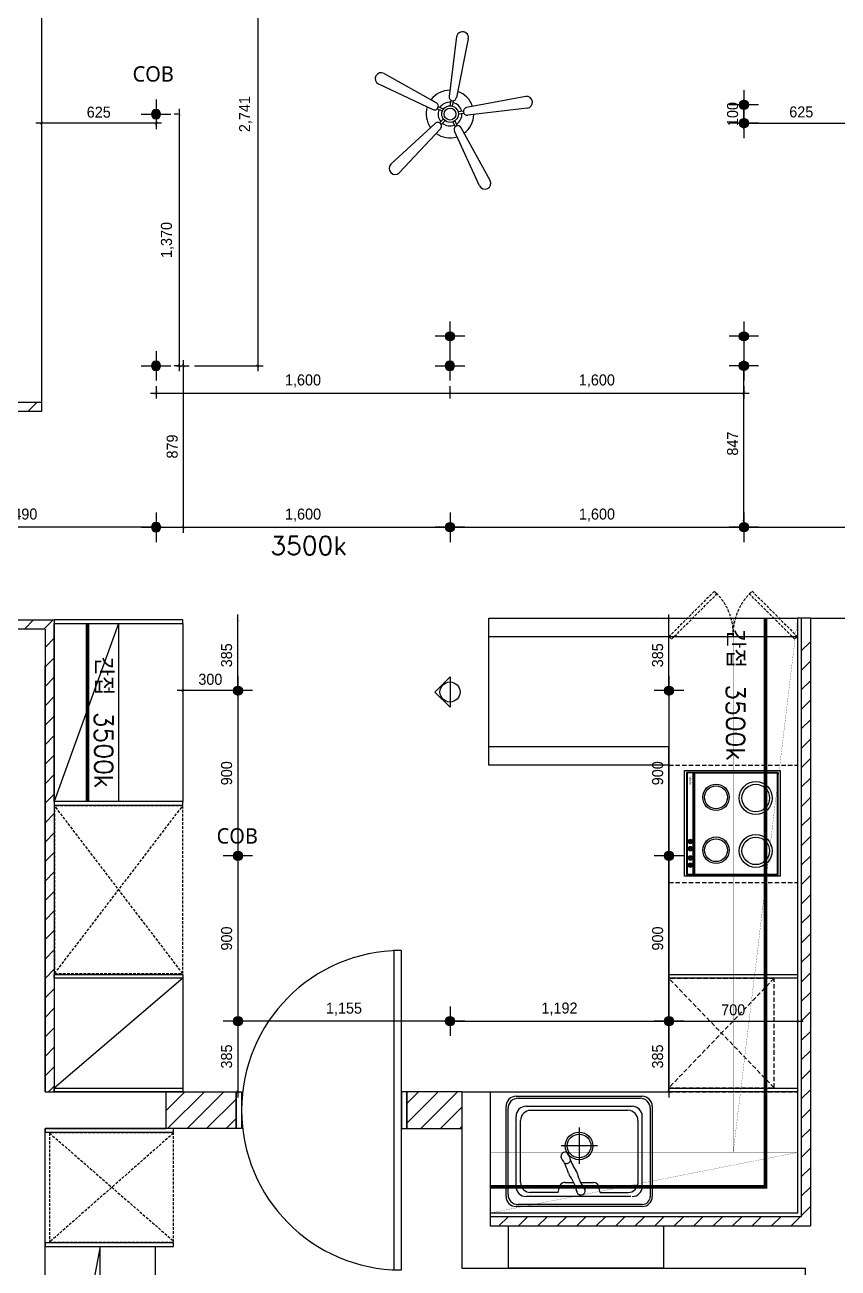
# Model space of a CAD drawing. Header units: inches. Extents: x 4000 to 56200, y 2703 to 36422.
# Drawn here: x 40017 to 44445, y 7931 to 14701 of the extents above; entities that cross this region are included whole.
import ezdxf

# ---------------------------------------------------------------- set-up
doc = ezdxf.new("R2010")
doc.units = ezdxf.units.IN
doc.header["$LTSCALE"] = 30
doc.header["$MEASUREMENT"] = 0
for name, pattern in [('DASHED', [0.75, 0.5, -0.25]), ('DH-HID2', [1.2, 0.8, -0.4]), ('HIDDEN', [0.375, 0.25, -0.125])]:
    doc.linetypes.add(name, pattern=pattern)
for name, color, linetype in [('03-WAL NEW', 3, 'Continuous'), ('06-C-천장', 4, 'Continuous'), ('06-FUR', 6, 'Continuous'), ('06-LIGHT', 4, 'Continuous'), ('07-DIM', 5, 'Continuous'), ('07-DIM WAL', 5, 'Continuous'), ('3.기호.계단선', 30, 'Continuous'), ('CEIL-LIGHT', 7, 'Continuous'), ('CO-DO-FR', 7, 'Continuous'), ('CO-DOOR', 8, 'Continuous'), ('CO-FURB-DN', 9, 'Continuous'), ('FORM(YOURNAME)-1', 1, 'Continuous'), ('FU-FURM', 251, 'DH-HID2'), ('FUR', 8, 'DASHED'), ('RC-LIGHT', 7, 'Continuous'), ('도면층2', 2, 'Continuous'), ('도면층4', 4, 'Continuous')]:
    doc.layers.add(name, color=color, linetype=linetype)
doc.styles.add('DH-TEXT', font='')
doc.styles.add('HY 울릉도 L', font='')
doc.styles.get("Standard").update_dxf_attribs({"font": 'txt.shx', "bigfont": 'whgtxt.shx'})
doc.styles.add('나눔스퀘어EB', font='NanumSquareEB.ttf')
doc.styles.get('DH-TEXT').set_extended_font_data('HY울릉도L')
doc.styles.get('HY 울릉도 L').set_extended_font_data('HY울릉도L')
doc.dimstyles.new('30-', dxfattribs={"dimscale": 30, "dimtxt": 2, "dimasz": 1, "dimexe": 1, "dimexo": 1, "dimgap": 1, "dimtad": 1, "dimdec": 0, "dimrnd": 0.05, "dimdsep": 46, "dimlunit": 6, "dimtxsty": 'HY 울릉도 L', "dimblk": 'ARCHTICK', "dimcen": 2.5, "dimdle": 1, "dimclrd": 133, "dimclre": 133, "dimclrt": 30, "dimadec": 0, "dimazin": 0, "dimtfac": 1, "dimtdec": 0, "dimtix": 1, "dimtmove": 2, "dimatfit": 3, "dimldrblk": 'ARCHTICK', "dimfxl": 1, "dimlwd": -1, "dimlwe": -1, "dimarcsym": 0})
pattern_1 = [(45, (22239, -18986.44), (-53.03301, 53.03301), [])]

# ---------------------------------------------------------------- blocks, each defined once
blk = doc.blocks.new('FB-021')
at = {"layer": 'CO-FURB-DN', "color": 8}
for p, q in [((-265.3, 36.4), (-265.3, 363.6)), ((-228.9, 399.9), (228.9, 399.9)), ((-187.4, 363.6), (192.6, 363.6)), ((265.3, 363.6), (265.3, 36.4)), ((-228.9, 327.2), (-228.9, 72.7)), ((228.9, 327.2), (228.9, 72.7)), ((228.9, 0), (-228.9, 0)), ((192.6, 36.4), (-192.6, 36.4))]:
    blk.add_line(p, q, dxfattribs=at)
at = {"layer": 'CO-FURB-DN', "color": 251}
for p, q in [((-258, 43.6), (-258, 363.6)), ((-228.9, 392.7), (221.7, 392.7)), ((-76.4, 349), (-178, 349)), ((-76.4, 349), (-72.7, 334.5)), ((76.4, 349), (72.7, 334.5)), ((76.4, 349), (178, 349)), ((258, 356.3), (258, 43.6)), ((-213.8, 313.1), (-213.8, 87.6)), ((-5.1, 312.7), (-51.6, 312.7)), ((50.9, 312.7), (19.7, 312.7)), ((212.3, 313.1), (212.3, 87.6)), ((-1.4, 245.4), (-1.4, 113.5)), ((-67.3, 179.4), (64.6, 179.4)), ((178, 50.9), (-177.4, 50.9)), ((221.7, 7.3), (-221.7, 7.3))]:
    blk.add_line(p, q, dxfattribs=at)
for radius in [50.2, 42.9]:
    blk.add_circle((0.1, 180.1), radius, dxfattribs=at)
at = {"layer": 'CO-FURB-DN', "color": 8}
for centre, radius, start, end in [((-228.9, 363.6), 36.4, 90, 180), ((-192.6, 327.2), 36.4, 90, 180), ((192.6, 327.2), 36.4, 0, 90), ((228.9, 363.6), 36.4, 0, 90), ((-6.6, 343), 15.3, 359.2451, 229.3055), ((-131.8, 248.8), 141.7, 13.1394, 38.5882), ((146.6, 375.3), 141.7, 190.5553, 216.4137), ((43.5, 289.7), 38.3, 193.1394, 216.3213), ((1.8, 268.4), 38.3, 16.5509, 36.4137), ((236.7, 338.3), 206.8, 196.5509, 214.0056), ((-101.6, 183.1), 141.7, 14.798, 36.3213), ((45.8, 228.7), 15.3, 58.1457, 163.3853), ((50.7, 217.8), 15.3, 174.4612, 18.1232), ((-192.6, 72.7), 36.4, 180, 270), ((192.6, 72.7), 36.4, 270, 0), ((-228.9, 36.4), 36.4, 180, 270), ((228.9, 36.4), 36.4, 270, 0)]:
    blk.add_arc(centre, radius, start, end, dxfattribs=at)
at = {"layer": 'CO-FURB-DN', "color": 251}
for centre, radius, start, end in [((-228.9, 363.6), 29.1, 90, 180), ((221.7, 356.3), 36.4, 0, 90), ((-177.4, 312.7), 36.4, 90, 180), ((-50.9, 334.5), 21.8, 180, 270), ((50.9, 334.5), 21.8, 270, 0), ((176, 312.7), 36.4, 0, 90), ((-176.7, 87.9), 37, 180.4305, 268.9606), ((176, 87.6), 36.4, 270, 0), ((-221.7, 43.6), 36.4, 180, 270), ((221.7, 43.6), 36.4, 270, 0)]:
    blk.add_arc(centre, radius, start, end, dxfattribs=at)
blk = doc.blocks.new('FB-009')
at = {"layer": 'CO-FURB-DN', "color": 251}
for p, q in [((10, 510), (10, 10)), ((278, 510), (10, 510)), ((13.4, 505.2), (13.4, 53.7)), ((275.4, 505.2), (13.4, 505.2)), ((566, 510), (266.8, 510)), ((563.4, 505.2), (266.8, 505.2)), ((563.4, 53.7), (563.4, 505.2)), ((566, 10), (566, 510)), ((10, 50), (278, 50)), ((10, 10), (278, 10)), ((12.2, 46.5), (12.2, 13.4)), ((276.4, 46.5), (12.2, 46.5)), ((12.2, 13.4), (276.4, 13.4)), ((13.4, 53.7), (275.4, 53.7)), ((266.8, 53.7), (563.4, 53.7)), ((266.8, 50), (566, 50)), ((564.4, 46.5), (266.8, 46.5)), ((266.8, 13.4), (564.4, 13.4)), ((266.8, 10), (566, 10)), ((385, 40.6), (385, 21.8)), ((388, 40.6), (388, 21.8)), ((424.2, 40.6), (424.2, 21.8)), ((427.2, 40.6), (427.2, 21.8)), ((474.9, 40.6), (474.9, 21.8)), ((477.9, 40.6), (477.9, 21.8)), ((514, 40.6), (514, 21.8)), ((517, 40.6), (517, 21.8)), ((564.4, 13.4), (564.4, 46.5))]:
    blk.add_line(p, q, dxfattribs=at)
at = {"layer": 'CO-FURB-DN'}
blk.add_lwpolyline([(0, 520), (576, 520), (576, 0), (0, 0)], close=True, dxfattribs=at)
at = {"layer": 'CO-FURB-DN', "color": 251}
for centre, radius in [((149.6, 387.2), 89.9), ((437.6, 387.2), 89.9), ((149.6, 387.2), 74.9), ((437.6, 387.2), 74.9), ((145.8, 170.8), 72), ((145.8, 170.8), 62), ((433.8, 170.8), 72), ((433.8, 170.8), 62), ((386.5, 31.2), 12.5), ((386.5, 31.2), 9.52), ((425.6, 31.2), 12.5), ((425.6, 31.2), 9.52), ((476.3, 31.2), 12.5), ((476.3, 31.2), 9.52), ((515.5, 31.2), 12.5), ((515.5, 31.2), 9.52)]:
    blk.add_circle(centre, radius, dxfattribs=at)
at = {"layer": 'CO-FURB-DN', "color": 251, "style": 'DH-TEXT'}
blk.add_text('Miele', height=15, dxfattribs=at).set_placement((29, 23.1))
blk = doc.blocks.new('도남e편한108-1003')
at = {"layer": '도면층2'}
for p, q in [((17867.7, 35541.9), (17867.7, 31631.9)), ((17867.7, 31631.9), (17572.7, 31631.9)), ((22054.7, 30455.9), (22054.7, 27146.9)), ((22054.7, 30455.9), (22359.7, 30455.9)), ((17887.7, 30396.9), (17627.7, 30396.9)), ((17887.7, 30396.9), (17887.7, 27876.9)), ((17887.7, 27876.9), (17887.7, 30196.9)), ((17887.7, 27876.9), (18545.7, 27876.9)), ((18545.7, 27876.9), (18545.7, 27676.9)), ((20157.7, 27876.9), (20157.7, 26916.9)), ((20157.7, 27876.9), (20310.7, 27876.9)), ((20310.7, 27876.9), (20310.7, 27146.9)), ((17887.7, 25476.9), (17887.7, 27676.9)), ((17887.7, 27676.9), (18545.7, 27676.9)), ((20310.7, 27146.9), (22054.7, 27146.9)), ((20157.7, 26916.9), (22027.7, 26916.9)), ((22027.7, 25476.9), (22027.7, 26916.9))]:
    blk.add_line(p, q, dxfattribs=at)
at = {"layer": '도면층4'}
blk.add_lwpolyline([(20410.7, 27146.9), (21254.7, 27146.9), (21254.7, 26916.9), (20410.7, 26916.9)], close=True, dxfattribs=at)
blk = doc.blocks.new('cjswjdeh')
at = {"layer": '03-WAL NEW'}
h = blk.add_hatch(dxfattribs=at)
h.set_pattern_fill('ANSI31', color=256, scale=600)
h.set_pattern_definition(pattern_1)
h.paths.add_polyline_path([(40106.7, 12645.5), (39811.7, 12645.5), (39811.7, 12595.5), (40106.7, 12595.5)])
h.paths.add_polyline_path([(40176.7, 11460.5), (40126.7, 11460.5), (39866.7, 11460.5), (39866.7, 11410.5), (40126.7, 11410.5), (40126.7, 8890.5), (40176.7, 8890.5)])
h.paths.add_polyline_path([(46136.7, 11745.5), (46086.7, 11745.5), (46086.7, 9670.5), (46136.7, 9670.5)])
h.paths.add_polyline_path([(46136.7, 12645.5), (45806.7, 12645.5), (45806.7, 12595.5), (46086.7, 12595.5), (46086.7, 12545.5), (46136.7, 12545.5)])
h.paths.add_polyline_path([(40099.2, 10611.6), (40099.2, 10808.8), (41004.1, 10808.8), (41004.1, 10611.6)], flags=9)
h = blk.add_hatch(dxfattribs=at)
h.set_pattern_fill('ANSI31', color=256, scale=600)
h.set_pattern_definition(pattern_1)
h.paths.add_polyline_path([(44433.7, 9581), (44433.7, 10054.1), (44182.1, 10054.1), (44182.1, 9581)], flags=9)
h.paths.add_polyline_path([(44293.7, 8160.5), (44293.7, 11369.5), (44243.7, 11369.5), (44243.7, 8210.5), (42549.7, 8210.5), (42549.7, 8160.5), (42649.7, 8160.5), (43493.7, 8160.5)])
h = blk.add_hatch(dxfattribs=at)
h.set_pattern_fill('ANSI31', color=256, scale=600)
h.set_pattern_definition(pattern_1)
h.paths.add_polyline_path([(42096.7, 8890.5), (42396.7, 8890.5), (42396.7, 8690.5), (42096.7, 8690.5)])
h.paths.add_polyline_path([(40784.7, 8890.5), (41166.7, 8890.5), (41166.7, 8690.5), (40784.7, 8690.5)])
h.paths.add_polyline_path([(42304.6, 9212.4), (42641.7, 9212.4), (42641.7, 8959.3), (42304.6, 8959.3)], flags=9)
h.paths.add_polyline_path([(41374.3, 9215.5), (41807, 9215.5), (41807, 8959.3), (41374.3, 8959.3)], flags=9)
for p, q in [((40106.7, 12595.5), (39811.7, 12595.5)), ((40106.7, 12645.5), (40106.7, 12595.5)), ((39866.7, 11460.5), (40126.7, 11460.5)), ((40126.7, 11460.5), (40176.7, 11460.5)), ((40176.7, 11460.5), (40176.7, 8890.5)), ((44293.7, 11469.5), (44223.7, 11469.5)), ((44243.7, 11469.5), (44243.7, 8210.5)), ((40784.7, 8890.5), (41166.7, 8890.5)), ((41166.7, 8890.5), (41166.7, 8690.5)), ((42396.7, 8890.5), (42096.7, 8890.5)), ((42096.7, 8890.5), (42096.7, 8690.5)), ((41166.7, 8690.5), (40784.7, 8690.5)), ((42096.7, 8690.5), (42396.7, 8690.5)), ((44243.7, 8210.5), (42549.7, 8210.5))]:
    blk.add_line(p, q, dxfattribs=at)
at = {"layer": '06-FUR', "color": 8}
for p, q in [((42543.7, 10669.5), (42543.7, 11469.5)), ((42543.7, 11469.5), (44223.7, 11469.5)), ((40526.8, 11440.5), (40176.8, 10472.5)), ((40526.8, 11440.5), (40526.8, 10472.5)), ((42543.7, 11369.5), (44223.7, 11369.5)), ((43523.7, 10769.5), (42543.7, 10769.5)), ((43523.7, 10669.5), (43523.7, 10769.5)), ((43523.7, 10669.5), (42543.7, 10669.5)), ((43523.7, 8890.5), (43523.7, 10669.5)), ((40876.8, 9510.5), (40176.7, 9510.5)), ((40876.8, 9510.5), (40176.7, 8910.5)), ((40876.8, 9510.5), (40876.8, 8910.5)), ((42549.7, 8890.5), (43523.7, 8890.5)), ((40426.7, 8047.5), (40126.7, 6490.5)), ((40426.7, 6490.5), (40426.7, 8047.5))]:
    blk.add_line(p, q, dxfattribs=at)
for points in [[(40876.7, 11440.5), (40876.7, 11460.5), (40176.7, 11460.5), (40176.7, 11440.5)], [(40176.7, 11440.5), (40876.8, 11440.5), (40876.8, 10472.5), (40176.7, 10472.5)], [(40876.8, 10452.5), (40876.8, 10472.5), (40176.8, 10472.5), (40176.8, 10452.5)], [(40876.8, 9530.5), (40876.8, 9510.5), (40176.8, 9510.5), (40176.8, 9530.5)], [(40876.8, 8910.5), (40876.8, 8890.5), (40176.8, 8890.5), (40176.8, 8910.5)], [(40826.7, 8670.5), (40826.7, 8690.5), (40126.7, 8690.5), (40126.7, 8670.5)], [(40826.7, 8047.5), (40826.7, 8067.5), (40126.7, 8067.5), (40126.7, 8047.5)], [(40726.7, 6490.5), (40126.7, 6490.5), (40126.7, 8047.5), (40726.7, 8047.5)]]:
    blk.add_lwpolyline(points, close=True, dxfattribs=at)
at = {"layer": '06-FUR', "color": 8, "const_width": 1}
for points in [[(44223.7, 11469.5), (43873.7, 11469.5), (43873.7, 8560.5), (42549.7, 8560.5), (42549.7, 8230.5), (44223.7, 8230.5), (44223.7, 11469.5)], [(44223.7, 11469.5), (43873.7, 8560.5), (44223.7, 8560.5), (42549.7, 8230.5)]]:
    blk.add_lwpolyline(points, dxfattribs=at)
at = {"layer": '06-FUR', "color": 8}
for points in [[(43523.7, 9530.5), (44223.7, 9530.5), (44223.7, 9510.5), (43523.7, 9510.5), (43523.7, 9530.5)], [(43523.7, 8910.5), (44223.7, 8910.5), (44223.7, 8890.5), (43523.7, 8890.5), (43523.7, 8910.5)]]:
    blk.add_lwpolyline(points, dxfattribs=at)
at = {"layer": '3.기호.계단선', "color": 8}
for p, q in [((44223.7, 11469.5), (44223.7, 8230.5)), ((44223.7, 8230.5), (42549.7, 8230.5))]:
    blk.add_line(p, q, dxfattribs=at)
at = {"layer": 'CO-DO-FR', "color": 8}
for points in [[(41166.7, 8890.5), (41196.7, 8890.5), (41196.7, 8690.5), (41166.7, 8690.5)], [(42096.7, 8890.5), (42066.7, 8890.5), (42066.7, 8690.5), (42096.7, 8690.5)]]:
    blk.add_lwpolyline(points, close=True, dxfattribs=at)
at = {"layer": 'CO-DOOR', "color": 8, "linetype": 'DH-HID2'}
for p, q in [((43523.7, 10669.5), (44223.7, 10669.5)), ((43523.7, 10030), (44223.7, 10030)), ((43523.7, 8890.5), (44223.7, 8890.5))]:
    blk.add_line(p, q, dxfattribs=at)
at = {"layer": 'CO-DOOR', "color": 8}
blk.add_lwpolyline([(42026.7, 9660.5), (42026.7, 7920.5), (42066.7, 7920.5), (42066.7, 9660.5)], close=True, dxfattribs=at)
blk.add_arc((42066.7, 8790.5), 870, 90.33023, 269.66977, dxfattribs=at)
at = {"layer": 'FU-FURM', "color": 8}
for p, q in [((44095.7, 8913), (43523.7, 9508)), ((44095.7, 9508), (43523.7, 8913))]:
    blk.add_line(p, q, dxfattribs=at)
blk.add_lwpolyline([(44095.7, 8913), (44095.7, 9508), (43523.7, 9508), (43523.7, 8913)], close=True, dxfattribs=at)
at = {"layer": 'FUR', "color": 8}
for p, q in [((40876.8, 9534.5), (40178.8, 10448.5)), ((40178.8, 9534.5), (40876.8, 10448.5)), ((40826.7, 8666.5), (40150.7, 8071.5)), ((40150.7, 8666.5), (40826.7, 8077.5))]:
    blk.add_line(p, q, dxfattribs=at)
for points in [[(43537.8, 11355.4), (43785.3, 11602.9), (43771.1, 11617), (43523.7, 11369.5)], [(44209.5, 11355.4), (43962, 11602.9), (43976.2, 11617), (44223.7, 11369.5)], [(40178.8, 10448.5), (40178.8, 9534.5), (40876.8, 9534.5), (40876.8, 10448.5)], [(40150.7, 8666.5), (40150.7, 8071.5), (40826.7, 8071.5), (40826.7, 8666.5)]]:
    blk.add_lwpolyline(points, close=True, dxfattribs=at)
for centre, start, end in [((43559.2, 11383.8), 357.39456, 45.91007), ((44188.1, 11383.8), 134.08993, 182.60544)]:
    blk.add_arc(centre, 314.8, start, end, dxfattribs=at)
at = {"layer": '06-C-천장'}
blk.add_blockref('도남e편한108-1003', (22239, -18986.4), dxfattribs=at)
at = {"layer": 'CO-FURB-DN', "color": 8, "rotation": 270}
blk.add_blockref('FB-009', (43609.1, 10640.3), dxfattribs=at)
at = {"layer": 'CO-FURB-DN', "color": 8, "xscale": 1.500205058099792, "yscale": 1.500205058099792, "zscale": 1.500205058099792, "rotation": 180}
blk.add_blockref('FB-021', (43034.6, 8866.3), dxfattribs=at)
blk = doc.blocks.new('CELILNGPAN')
at = {"layer": '06-FUR', "color": 6}
for p, q in [((48717.2, -3709.4), (48676.4, -4034.6)), ((48781.1, -3721), (48717.1, -4041.2)), ((48322.4, -3909.7), (48607.1, -4069.5)), ((48291.6, -3966.9), (48588.2, -4106.2)), ((48682.4, -4085.6), (48687.2, -4056.2)), ((48695.2, -4087.7), (48700, -4058.3)), ((49093.7, -4034.6), (48771.7, -4096.2)), ((48638.6, -4116.2), (48612.1, -4102.6)), ((48644.6, -4104.7), (48618.1, -4091.1)), ((48725.1, -4117.8), (48754.5, -4113.2)), ((48727, -4130.6), (48756.5, -4126)), ((49102.3, -4098.9), (48778, -4137)), ((48360.1, -4404.3), (48600.1, -4182.9)), ((48645.1, -4158.1), (48623.9, -4179.1)), ((48654.2, -4167.3), (48633.1, -4188.3)), ((48696.1, -4174.1), (48709.5, -4200.7)), ((48707.7, -4168.3), (48721.1, -4194.9)), ((48404.9, -4451.3), (48629.1, -4212.2)), ((48842.1, -4521.2), (48705.7, -4224.6)), ((48900.6, -4493.1), (48742.5, -4206))]:
    blk.add_line(p, q, dxfattribs=at)
for radius in [45.4, 32.5]:
    blk.add_circle((48681.6, -4131), radius, dxfattribs=at)
for centre, radius, start, end in [((48749.2, -3715.2), 32.5, 349.67004, 169.67004), ((48307, -3938.3), 32.5, 61.67004, 241.67004), ((48681.6, -4131), 129.8, 90.46508, 143.07798), ((48696.7, -4037.9), 20.6, 170.77338, 350.77338), ((48681.6, -4131), 129.8, 18.46508, 71.07798), ((49098, -4066.8), 32.5, 277.67004, 97.67004), ((48681.6, -4131), 129.8, 162.46508, 215.07798), ((48597.7, -4087.9), 20.6, 242.77338, 62.77338), ((48681.6, -4131), 64.9, 158.51255, 219.03421), ((48681.6, -4131), 64.9, 86.51255, 147.03421), ((48681.6, -4131), 64.9, 14.51255, 75.03421), ((48681.6, -4131), 64.9, 302.51255, 3.03421), ((48774.9, -4116.6), 20.6, 98.77338, 278.77338), ((48614.6, -4197.5), 20.6, 314.77338, 134.77338), ((48681.6, -4131), 64.9, 230.51255, 291.03421), ((48724.1, -4215.3), 20.6, 26.77338, 206.77338), ((48681.6, -4131), 129.8, 306.46508, 359.07798), ((48681.6, -4131), 129.8, 234.46508, 287.07798), ((48382.5, -4427.8), 32.5, 133.67004, 313.67004), ((48871.4, -4507.2), 32.5, 205.67004, 25.67004)]:
    blk.add_arc(centre, radius, start, end, dxfattribs=at)
blk = doc.blocks.new('1')
at = {"linetype": 'Continuous'}
h = blk.add_hatch(color=4, dxfattribs=at)
h.dxf.hatch_style = 1
edge = h.paths.add_edge_path()
edge.add_arc((11539653, -14273504), 37.5, 0, 360)
at = {"color": 1, "linetype": 'Continuous'}
for p, q in [((11539653, -14273637), (11539653, -14273370)), ((11539520, -14273504), (11539787, -14273504))]:
    blk.add_line(p, q, dxfattribs=at)
at = {"color": 4, "linetype": 'Continuous'}
for radius in [41.5, 37.5]:
    blk.add_circle((11539653, -14273504), radius, dxfattribs=at)
blk = doc.blocks.new('_ARCHTICK')
at = {"color": 0, "linetype": 'ByBlock', "const_width": 0.075}
blk.add_lwpolyline([(-0.25, -0.25), (0.25, 0.25)], dxfattribs=at)
blk = doc.blocks.new('*D182')
at = {"layer": '07-DIM WAL', "color": 133, "transparency": 16777216}
for p, q in [((39241.7, 11995.5), (39241.7, 11995.5)), ((40731.7, 11995.5), (40731.7, 11995.5)), ((40761.7, 11965.5), (39211.7, 11965.5))]:
    blk.add_line(p, q, dxfattribs=at)
at = {"layer": 'Defpoints', "color": 0, "transparency": 16777216}
for p in [(39241.7, 11965.5), (39241.7, 11965.5), (40731.7, 11965.5)]:
    blk.add_point(p, dxfattribs=at)
at = {"layer": '07-DIM WAL', "color": 133, "transparency": 16777216, "xscale": 30, "yscale": 30, "zscale": 30, "rotation": 180}
blk.add_blockref('_ARCHTICK', (39241.7, 11965.5), dxfattribs=at)
at = {"layer": '07-DIM WAL', "color": 133, "transparency": 16777216, "xscale": 30, "yscale": 30, "zscale": 30}
blk.add_blockref('_ARCHTICK', (40731.7, 11965.5), dxfattribs=at)
at = {"layer": '07-DIM WAL', "color": 30, "transparency": 16777216, "insert": (39986.7, 12031.5), "char_height": 60, "attachment_point": 5, "style": 'HY 울릉도 L'}
blk.add_mtext('1,490', dxfattribs=at)
blk = doc.blocks.new('*D184')
at = {"layer": '07-DIM WAL', "color": 133, "transparency": 16777216}
for p, q in [((40731.7, 11995.5), (40731.7, 11995.5)), ((42331.7, 11995.5), (42331.7, 11995.5)), ((40701.7, 11965.5), (42361.7, 11965.5))]:
    blk.add_line(p, q, dxfattribs=at)
at = {"layer": 'Defpoints', "color": 0, "transparency": 16777216}
for p in [(40731.7, 11965.5), (42331.7, 11965.5), (42331.7, 11965.5)]:
    blk.add_point(p, dxfattribs=at)
at = {"layer": '07-DIM WAL', "color": 133, "transparency": 16777216, "xscale": 30, "yscale": 30, "zscale": 30, "rotation": 180}
blk.add_blockref('_ARCHTICK', (40731.7, 11965.5), dxfattribs=at)
at = {"layer": '07-DIM WAL', "color": 133, "transparency": 16777216, "xscale": 30, "yscale": 30, "zscale": 30}
blk.add_blockref('_ARCHTICK', (42331.7, 11965.5), dxfattribs=at)
at = {"layer": '07-DIM WAL', "color": 30, "transparency": 16777216, "insert": (41531.7, 12031.4), "char_height": 60, "attachment_point": 5, "style": 'HY 울릉도 L'}
blk.add_mtext('1,600', dxfattribs=at)
blk = doc.blocks.new('*D185')
at = {"layer": '07-DIM WAL', "color": 133, "transparency": 16777216}
for p, q in [((42331.7, 11995.5), (42331.7, 11995.5)), ((43931.7, 11995.5), (43931.7, 11995.5)), ((42301.7, 11965.5), (43961.7, 11965.5))]:
    blk.add_line(p, q, dxfattribs=at)
at = {"layer": 'Defpoints', "color": 0, "transparency": 16777216}
for p in [(42331.7, 11965.5), (43931.7, 11965.5), (43931.7, 11965.5)]:
    blk.add_point(p, dxfattribs=at)
at = {"layer": '07-DIM WAL', "color": 133, "transparency": 16777216, "xscale": 30, "yscale": 30, "zscale": 30, "rotation": 180}
blk.add_blockref('_ARCHTICK', (42331.7, 11965.5), dxfattribs=at)
at = {"layer": '07-DIM WAL', "color": 133, "transparency": 16777216, "xscale": 30, "yscale": 30, "zscale": 30}
blk.add_blockref('_ARCHTICK', (43931.7, 11965.5), dxfattribs=at)
at = {"layer": '07-DIM WAL', "color": 30, "transparency": 16777216, "insert": (43131.7, 12031.4), "char_height": 60, "attachment_point": 5, "style": 'HY 울릉도 L'}
blk.add_mtext('1,600', dxfattribs=at)
blk = doc.blocks.new('*D186')
at = {"layer": '07-DIM WAL', "color": 133, "transparency": 16777216}
for p, q in [((43931.7, 11995.5), (43931.7, 11995.5)), ((45531.7, 11995.5), (45531.7, 11995.5)), ((43901.7, 11965.5), (45561.7, 11965.5))]:
    blk.add_line(p, q, dxfattribs=at)
at = {"layer": 'Defpoints', "color": 0, "transparency": 16777216}
for p in [(43931.7, 11965.5), (45531.7, 11965.5), (45531.7, 11965.5)]:
    blk.add_point(p, dxfattribs=at)
at = {"layer": '07-DIM WAL', "color": 133, "transparency": 16777216, "xscale": 30, "yscale": 30, "zscale": 30, "rotation": 180}
blk.add_blockref('_ARCHTICK', (43931.7, 11965.5), dxfattribs=at)
at = {"layer": '07-DIM WAL', "color": 133, "transparency": 16777216, "xscale": 30, "yscale": 30, "zscale": 30}
blk.add_blockref('_ARCHTICK', (45531.7, 11965.5), dxfattribs=at)
at = {"layer": '07-DIM WAL', "color": 30, "transparency": 16777216, "insert": (44731.7, 12031.4), "char_height": 60, "attachment_point": 5, "style": 'HY 울릉도 L'}
blk.add_mtext('1,600', dxfattribs=at)
blk = doc.blocks.new('*D190')
at = {"layer": '07-DIM WAL', "color": 133, "transparency": 16777216}
for p, q in [((43931.7, 11967.4), (43931.7, 12874.5)), ((43961.2, 12844.5), (43961.7, 12844.5))]:
    blk.add_line(p, q, dxfattribs=at)
at = {"layer": 'Defpoints', "color": 0, "transparency": 16777216}
for p in [(43931.2, 12844.5), (43931.7, 12844.5), (43931.7, 11997.4)]:
    blk.add_point(p, dxfattribs=at)
at = {"layer": '07-DIM WAL', "color": 133, "transparency": 16777216, "xscale": 30, "yscale": 30, "zscale": 30}
for p, rotation in [((43931.7, 12844.5), 90), ((43931.7, 11997.4), 270)]:
    blk.add_blockref('_ARCHTICK', p, dxfattribs=dict(at, rotation=rotation))
at = {"layer": '07-DIM WAL', "color": 30, "transparency": 16777216, "insert": (43870.4, 12420.9), "char_height": 60, "attachment_point": 5, "rotation": 90, "style": 'HY 울릉도 L'}
blk.add_mtext('847', dxfattribs=at)
blk = doc.blocks.new('*D191')
at = {"layer": '07-DIM WAL', "color": 133, "transparency": 16777216}
for p, q in [((43901.7, 14165.5), (44586.7, 14165.5)), ((43931.7, 14195.5), (43931.7, 14195.5)), ((44556.7, 14195.5), (44556.7, 14195.5))]:
    blk.add_line(p, q, dxfattribs=at)
at = {"layer": 'Defpoints', "color": 0, "transparency": 16777216}
for p in [(43931.7, 14165.5), (44556.7, 14165.5), (44556.7, 14165.5)]:
    blk.add_point(p, dxfattribs=at)
at = {"layer": '07-DIM WAL', "color": 133, "transparency": 16777216, "xscale": 30, "yscale": 30, "zscale": 30, "rotation": 180}
blk.add_blockref('_ARCHTICK', (43931.7, 14165.5), dxfattribs=at)
at = {"layer": '07-DIM WAL', "color": 133, "transparency": 16777216, "xscale": 30, "yscale": 30, "zscale": 30}
blk.add_blockref('_ARCHTICK', (44556.7, 14165.5), dxfattribs=at)
at = {"layer": '07-DIM WAL', "color": 30, "transparency": 16777216, "insert": (44244.2, 14226.8), "char_height": 60, "attachment_point": 5, "style": 'HY 울릉도 L'}
blk.add_mtext('625', dxfattribs=at)
blk = doc.blocks.new('*D192')
at = {"layer": '07-DIM WAL', "color": 133, "transparency": 16777216}
for p, q in [((43931.7, 14135.5), (43931.7, 14295.5)), ((43961.7, 14265.5), (43961.7, 14265.5)), ((43901.7, 14165.5), (43901.7, 14165.5))]:
    blk.add_line(p, q, dxfattribs=at)
at = {"layer": 'Defpoints', "color": 0, "transparency": 16777216}
for p in [(43931.7, 14265.5), (43931.7, 14265.5), (43931.7, 14165.5)]:
    blk.add_point(p, dxfattribs=at)
at = {"layer": '07-DIM WAL', "color": 133, "transparency": 16777216, "xscale": 30, "yscale": 30, "zscale": 30}
for p, rotation in [((43931.7, 14265.5), 270), ((43931.7, 14165.5), 90)]:
    blk.add_blockref('_ARCHTICK', p, dxfattribs=dict(at, rotation=rotation))
at = {"layer": '07-DIM WAL', "color": 30, "transparency": 16777216, "insert": (43870.4, 14215.5), "char_height": 60, "attachment_point": 5, "rotation": 90, "style": 'HY 울릉도 L'}
blk.add_mtext('100', dxfattribs=at)
blk = doc.blocks.new('*D195')
at = {"layer": '07-DIM WAL', "color": 133, "transparency": 16777216}
blk.add_line((40761.7, 14165.5), (40076.7, 14165.5), dxfattribs=at)
at = {"layer": 'Defpoints', "color": 0, "transparency": 16777216}
for p in [(40106.7, 14165.5), (40106.7, 14165.5), (40731.7, 14165.5)]:
    blk.add_point(p, dxfattribs=at)
at = {"layer": '07-DIM WAL', "color": 133, "transparency": 16777216, "xscale": 30, "yscale": 30, "zscale": 30, "rotation": 180}
blk.add_blockref('_ARCHTICK', (40106.7, 14165.5), dxfattribs=at)
at = {"layer": '07-DIM WAL', "color": 133, "transparency": 16777216, "xscale": 30, "yscale": 30, "zscale": 30}
blk.add_blockref('_ARCHTICK', (40731.7, 14165.5), dxfattribs=at)
at = {"layer": '07-DIM WAL', "color": 30, "transparency": 16777216, "insert": (40419.2, 14225.5), "char_height": 60, "attachment_point": 5, "style": 'HY 울릉도 L'}
blk.add_mtext('625', dxfattribs=at)
blk = doc.blocks.new('*D197')
at = {"layer": '07-DIM WAL', "color": 133, "transparency": 16777216}
for p, q in [((40876.8, 11105.5), (40876.8, 11105.5)), ((41176.8, 11105.5), (41176.8, 11105.5)), ((41206.8, 11075.5), (40846.8, 11075.5))]:
    blk.add_line(p, q, dxfattribs=at)
at = {"layer": 'Defpoints', "color": 0, "transparency": 16777216}
for p in [(40876.8, 11075.5), (40876.8, 11075.5), (41176.8, 11075.5)]:
    blk.add_point(p, dxfattribs=at)
at = {"layer": '07-DIM WAL', "color": 133, "transparency": 16777216, "xscale": 30, "yscale": 30, "zscale": 30, "rotation": 180}
blk.add_blockref('_ARCHTICK', (40876.8, 11075.5), dxfattribs=at)
at = {"layer": '07-DIM WAL', "color": 133, "transparency": 16777216, "xscale": 30, "yscale": 30, "zscale": 30}
blk.add_blockref('_ARCHTICK', (41176.8, 11075.5), dxfattribs=at)
at = {"layer": '07-DIM WAL', "color": 30, "transparency": 16777216, "insert": (41026.8, 11136.9), "char_height": 60, "attachment_point": 5, "style": 'HY 울릉도 L'}
blk.add_mtext('300', dxfattribs=at)
blk = doc.blocks.new('*D198')
at = {"layer": '07-DIM WAL', "color": 133, "transparency": 16777216}
for p, q in [((41176.8, 11105.5), (41176.8, 10145.5)), ((41206.8, 11075.5), (41206.8, 11075.5)), ((41206.8, 10175.5), (41206.8, 10175.5))]:
    blk.add_line(p, q, dxfattribs=at)
at = {"layer": 'Defpoints', "color": 0, "transparency": 16777216}
for p in [(41176.8, 11075.5), (41176.8, 10175.5), (41176.8, 10175.5)]:
    blk.add_point(p, dxfattribs=at)
at = {"layer": '07-DIM WAL', "color": 133, "transparency": 16777216, "xscale": 30, "yscale": 30, "zscale": 30}
for p, rotation in [((41176.8, 11075.5), 90), ((41176.8, 10175.5), 270)]:
    blk.add_blockref('_ARCHTICK', p, dxfattribs=dict(at, rotation=rotation))
at = {"layer": '07-DIM WAL', "color": 30, "transparency": 16777216, "insert": (41115.4, 10625.5), "char_height": 60, "attachment_point": 5, "rotation": 90, "style": 'HY 울릉도 L'}
blk.add_mtext('900', dxfattribs=at)
blk = doc.blocks.new('*D199')
at = {"layer": '07-DIM WAL', "color": 133, "transparency": 16777216}
for p, q in [((41146.8, 11460.5), (41146.8, 11460.5)), ((41176.8, 11045.5), (41176.8, 11490.5)), ((41146.8, 11075.5), (41146.8, 11075.5))]:
    blk.add_line(p, q, dxfattribs=at)
at = {"layer": 'Defpoints', "color": 0, "transparency": 16777216}
for p in [(41176.8, 11460.5), (41176.8, 11460.5), (41176.8, 11075.5)]:
    blk.add_point(p, dxfattribs=at)
at = {"layer": '07-DIM WAL', "color": 133, "transparency": 16777216, "xscale": 30, "yscale": 30, "zscale": 30}
for p, rotation in [((41176.8, 11460.5), 90), ((41176.8, 11075.5), 270)]:
    blk.add_blockref('_ARCHTICK', p, dxfattribs=dict(at, rotation=rotation))
at = {"layer": '07-DIM WAL', "color": 30, "transparency": 16777216, "insert": (41115.4, 11268), "char_height": 60, "attachment_point": 5, "rotation": 90, "style": 'HY 울릉도 L'}
blk.add_mtext('385', dxfattribs=at)
blk = doc.blocks.new('*D200')
at = {"layer": '07-DIM WAL', "color": 133, "transparency": 16777216}
for p, q in [((41146.8, 10175.5), (41146.8, 10175.5)), ((41176.8, 10205.5), (41176.8, 9245.5)), ((41146.8, 9275.5), (41146.8, 9275.5))]:
    blk.add_line(p, q, dxfattribs=at)
at = {"layer": 'Defpoints', "color": 0, "transparency": 16777216}
for p in [(41176.8, 10175.5), (41176.8, 9275.5), (41176.8, 9275.5)]:
    blk.add_point(p, dxfattribs=at)
at = {"layer": '07-DIM WAL', "color": 133, "transparency": 16777216, "xscale": 30, "yscale": 30, "zscale": 30}
for p, rotation in [((41176.8, 10175.5), 90), ((41176.8, 9275.5), 270)]:
    blk.add_blockref('_ARCHTICK', p, dxfattribs=dict(at, rotation=rotation))
at = {"layer": '07-DIM WAL', "color": 30, "transparency": 16777216, "insert": (41115.4, 9725.5), "char_height": 60, "attachment_point": 5, "rotation": 90, "style": 'HY 울릉도 L'}
blk.add_mtext('900', dxfattribs=at)
blk = doc.blocks.new('*D201')
at = {"layer": '07-DIM WAL', "color": 133, "transparency": 16777216}
for p, q in [((41176.8, 9305.5), (41176.8, 8860.5)), ((41146.8, 9275.5), (41146.8, 9275.5)), ((41146.8, 8890.5), (41146.8, 8890.5))]:
    blk.add_line(p, q, dxfattribs=at)
at = {"layer": 'Defpoints', "color": 0, "transparency": 16777216}
for p in [(41176.8, 9275.5), (41176.8, 8890.5), (41176.8, 8890.5)]:
    blk.add_point(p, dxfattribs=at)
at = {"layer": '07-DIM WAL', "color": 133, "transparency": 16777216, "xscale": 30, "yscale": 30, "zscale": 30}
for p, rotation in [((41176.8, 9275.5), 90), ((41176.8, 8890.5), 270)]:
    blk.add_blockref('_ARCHTICK', p, dxfattribs=dict(at, rotation=rotation))
at = {"layer": '07-DIM WAL', "color": 30, "transparency": 16777216, "insert": (41115.4, 9083), "char_height": 60, "attachment_point": 5, "rotation": 90, "style": 'HY 울릉도 L'}
blk.add_mtext('385', dxfattribs=at)
blk = doc.blocks.new('*D202')
at = {"layer": '07-DIM WAL', "color": 133, "transparency": 16777216}
for p, q in [((43523.7, 11105.5), (43523.7, 10145.5)), ((43553.7, 11075.5), (43553.7, 11075.5)), ((43553.7, 10175.5), (43553.7, 10175.5))]:
    blk.add_line(p, q, dxfattribs=at)
at = {"layer": 'Defpoints', "color": 0, "transparency": 16777216}
for p in [(43523.7, 11075.5), (43523.7, 10175.5), (43523.7, 10175.5)]:
    blk.add_point(p, dxfattribs=at)
at = {"layer": '07-DIM WAL', "color": 133, "transparency": 16777216, "xscale": 30, "yscale": 30, "zscale": 30}
for p, rotation in [((43523.7, 11075.5), 90), ((43523.7, 10175.5), 270)]:
    blk.add_blockref('_ARCHTICK', p, dxfattribs=dict(at, rotation=rotation))
at = {"layer": '07-DIM WAL', "color": 30, "transparency": 16777216, "insert": (43462.3, 10625.5), "char_height": 60, "attachment_point": 5, "rotation": 90, "style": 'HY 울릉도 L'}
blk.add_mtext('900', dxfattribs=at)
blk = doc.blocks.new('*D203')
at = {"layer": '07-DIM WAL', "color": 133, "transparency": 16777216}
for p, q in [((43493.7, 11460.5), (43493.7, 11460.5)), ((43523.7, 11045.5), (43523.7, 11490.5)), ((43493.7, 11075.5), (43493.7, 11075.5))]:
    blk.add_line(p, q, dxfattribs=at)
at = {"layer": 'Defpoints', "color": 0, "transparency": 16777216}
for p in [(43523.7, 11460.5), (43523.7, 11460.5), (43523.7, 11075.5)]:
    blk.add_point(p, dxfattribs=at)
at = {"layer": '07-DIM WAL', "color": 133, "transparency": 16777216, "xscale": 30, "yscale": 30, "zscale": 30}
for p, rotation in [((43523.7, 11460.5), 90), ((43523.7, 11075.5), 270)]:
    blk.add_blockref('_ARCHTICK', p, dxfattribs=dict(at, rotation=rotation))
at = {"layer": '07-DIM WAL', "color": 30, "transparency": 16777216, "insert": (43462.3, 11268), "char_height": 60, "attachment_point": 5, "rotation": 90, "style": 'HY 울릉도 L'}
blk.add_mtext('385', dxfattribs=at)
blk = doc.blocks.new('*D204')
at = {"layer": '07-DIM WAL', "color": 133, "transparency": 16777216}
for p, q in [((43493.7, 10175.5), (43493.7, 10175.5)), ((43523.7, 10205.5), (43523.7, 9245.5)), ((43493.7, 9275.5), (43493.7, 9275.5))]:
    blk.add_line(p, q, dxfattribs=at)
at = {"layer": 'Defpoints', "color": 0, "transparency": 16777216}
for p in [(43523.7, 10175.5), (43523.7, 9275.5), (43523.7, 9275.5)]:
    blk.add_point(p, dxfattribs=at)
at = {"layer": '07-DIM WAL', "color": 133, "transparency": 16777216, "xscale": 30, "yscale": 30, "zscale": 30}
for p, rotation in [((43523.7, 10175.5), 90), ((43523.7, 9275.5), 270)]:
    blk.add_blockref('_ARCHTICK', p, dxfattribs=dict(at, rotation=rotation))
at = {"layer": '07-DIM WAL', "color": 30, "transparency": 16777216, "insert": (43462.3, 9725.5), "char_height": 60, "attachment_point": 5, "rotation": 90, "style": 'HY 울릉도 L'}
blk.add_mtext('900', dxfattribs=at)
blk = doc.blocks.new('*D205')
at = {"layer": '07-DIM WAL', "color": 133, "transparency": 16777216}
for p, q in [((43523.7, 9305.5), (43523.7, 8860.5)), ((43493.7, 9275.5), (43493.7, 9275.5)), ((43493.7, 8890.5), (43493.7, 8890.5))]:
    blk.add_line(p, q, dxfattribs=at)
at = {"layer": 'Defpoints', "color": 0, "transparency": 16777216}
for p in [(43523.7, 9275.5), (43523.7, 8890.5), (43523.7, 8890.5)]:
    blk.add_point(p, dxfattribs=at)
at = {"layer": '07-DIM WAL', "color": 133, "transparency": 16777216, "xscale": 30, "yscale": 30, "zscale": 30}
for p, rotation in [((43523.7, 9275.5), 90), ((43523.7, 8890.5), 270)]:
    blk.add_blockref('_ARCHTICK', p, dxfattribs=dict(at, rotation=rotation))
at = {"layer": '07-DIM WAL', "color": 30, "transparency": 16777216, "insert": (43462.3, 9083), "char_height": 60, "attachment_point": 5, "rotation": 90, "style": 'HY 울릉도 L'}
blk.add_mtext('385', dxfattribs=at)
blk = doc.blocks.new('*D206')
at = {"layer": '07-DIM WAL', "color": 133, "transparency": 16777216}
for p, q in [((42331.7, 9305.5), (42331.7, 9305.5)), ((43523.7, 9305.5), (43523.7, 9305.5)), ((42301.7, 9275.5), (43553.7, 9275.5))]:
    blk.add_line(p, q, dxfattribs=at)
at = {"layer": 'Defpoints', "color": 0, "transparency": 16777216}
for p in [(42331.7, 9275.5), (43523.7, 9275.5), (43523.7, 9275.5)]:
    blk.add_point(p, dxfattribs=at)
at = {"layer": '07-DIM WAL', "color": 133, "transparency": 16777216, "xscale": 30, "yscale": 30, "zscale": 30, "rotation": 180}
blk.add_blockref('_ARCHTICK', (42331.7, 9275.5), dxfattribs=at)
at = {"layer": '07-DIM WAL', "color": 133, "transparency": 16777216, "xscale": 30, "yscale": 30, "zscale": 30}
blk.add_blockref('_ARCHTICK', (43523.7, 9275.5), dxfattribs=at)
at = {"layer": '07-DIM WAL', "color": 30, "transparency": 16777216, "insert": (42927.7, 9341.5), "char_height": 60, "attachment_point": 5, "style": 'HY 울릉도 L'}
blk.add_mtext('1,192', dxfattribs=at)
blk = doc.blocks.new('*D207')
at = {"layer": '07-DIM WAL', "color": 133, "transparency": 16777216}
for p, q in [((41176.8, 9305.5), (41176.8, 9305.5)), ((42331.7, 9305.5), (42331.7, 9305.5)), ((42361.7, 9275.5), (41146.8, 9275.5))]:
    blk.add_line(p, q, dxfattribs=at)
at = {"layer": 'Defpoints', "color": 0, "transparency": 16777216}
for p in [(41176.8, 9275.5), (41176.8, 9275.5), (42331.7, 9275.5)]:
    blk.add_point(p, dxfattribs=at)
at = {"layer": '07-DIM WAL', "color": 133, "transparency": 16777216, "xscale": 30, "yscale": 30, "zscale": 30, "rotation": 180}
blk.add_blockref('_ARCHTICK', (41176.8, 9275.5), dxfattribs=at)
at = {"layer": '07-DIM WAL', "color": 133, "transparency": 16777216, "xscale": 30, "yscale": 30, "zscale": 30}
blk.add_blockref('_ARCHTICK', (42331.7, 9275.5), dxfattribs=at)
at = {"layer": '07-DIM WAL', "color": 30, "transparency": 16777216, "insert": (41754.2, 9340.8), "char_height": 60, "attachment_point": 5, "style": 'HY 울릉도 L'}
blk.add_mtext('1,155', dxfattribs=at)
blk = doc.blocks.new('*D208')
at = {"layer": '07-DIM WAL', "color": 133, "transparency": 16777216}
for p, q in [((43523.7, 9305.5), (43523.7, 9305.5)), ((44223.7, 9305.5), (44223.7, 9305.5)), ((43493.7, 9275.5), (44253.7, 9275.5))]:
    blk.add_line(p, q, dxfattribs=at)
at = {"layer": 'Defpoints', "color": 0, "transparency": 16777216}
for p in [(43523.7, 9275.5), (44223.7, 9275.5), (44223.7, 9275.5)]:
    blk.add_point(p, dxfattribs=at)
at = {"layer": '07-DIM WAL', "color": 133, "transparency": 16777216, "xscale": 30, "yscale": 30, "zscale": 30, "rotation": 180}
blk.add_blockref('_ARCHTICK', (43523.7, 9275.5), dxfattribs=at)
at = {"layer": '07-DIM WAL', "color": 133, "transparency": 16777216, "xscale": 30, "yscale": 30, "zscale": 30}
blk.add_blockref('_ARCHTICK', (44223.7, 9275.5), dxfattribs=at)
at = {"layer": '07-DIM WAL', "color": 30, "transparency": 16777216, "insert": (43873.7, 9336.8), "char_height": 60, "attachment_point": 5, "style": 'HY 울릉도 L'}
blk.add_mtext('700', dxfattribs=at)
blk = doc.blocks.new('*D230')
at = {"layer": '07-DIM WAL', "color": 133, "transparency": 16777216}
for p, q in [((40880.7, 11935.5), (40880.7, 12874.5)), ((40842, 12844.5), (40910.7, 12844.5)), ((40842, 11965.5), (40910.7, 11965.5))]:
    blk.add_line(p, q, dxfattribs=at)
at = {"layer": 'Defpoints', "color": 0, "transparency": 16777216}
for p in [(40812, 12844.5), (40880.7, 12844.5), (40812, 11965.5)]:
    blk.add_point(p, dxfattribs=at)
at = {"layer": '07-DIM WAL', "color": 133, "transparency": 16777216, "xscale": 30, "yscale": 30, "zscale": 30}
for p, rotation in [((40880.7, 12844.5), 90), ((40880.7, 11965.5), 270)]:
    blk.add_blockref('_ARCHTICK', p, dxfattribs=dict(at, rotation=rotation))
at = {"layer": '07-DIM WAL', "color": 30, "transparency": 16777216, "insert": (40819.4, 12405), "char_height": 60, "attachment_point": 5, "rotation": 90, "style": 'HY 울릉도 L'}
blk.add_mtext('879', dxfattribs=at)
blk = doc.blocks.new('*D233')
at = {"layer": '07-DIM WAL', "color": 133, "transparency": 16777216}
for p, q in [((40731.2, 12734.1), (40731.2, 12666)), ((42331.2, 12734.1), (42331.2, 12666)), ((40701.2, 12696), (42361.2, 12696))]:
    blk.add_line(p, q, dxfattribs=at)
at = {"layer": 'Defpoints', "color": 0, "transparency": 16777216}
for p in [(40731.2, 12764.1), (42331.2, 12764.1), (42331.2, 12696)]:
    blk.add_point(p, dxfattribs=at)
at = {"layer": '07-DIM WAL', "color": 133, "transparency": 16777216, "xscale": 30, "yscale": 30, "zscale": 30, "rotation": 180}
blk.add_blockref('_ARCHTICK', (40731.2, 12696), dxfattribs=at)
at = {"layer": '07-DIM WAL', "color": 133, "transparency": 16777216, "xscale": 30, "yscale": 30, "zscale": 30}
blk.add_blockref('_ARCHTICK', (42331.2, 12696), dxfattribs=at)
at = {"layer": '07-DIM WAL', "color": 30, "transparency": 16777216, "insert": (41531.2, 12762), "char_height": 60, "attachment_point": 5, "style": 'HY 울릉도 L'}
blk.add_mtext('1,600', dxfattribs=at)
blk = doc.blocks.new('*D234')
at = {"layer": '07-DIM WAL', "color": 133, "transparency": 16777216}
for p, q in [((42331.2, 12734.1), (42331.2, 12666)), ((43931.2, 12734.1), (43931.2, 12666)), ((42301.2, 12696), (43961.2, 12696))]:
    blk.add_line(p, q, dxfattribs=at)
at = {"layer": 'Defpoints', "color": 0, "transparency": 16777216}
for p in [(42331.2, 12764.1), (43931.2, 12764.1), (43931.2, 12696)]:
    blk.add_point(p, dxfattribs=at)
at = {"layer": '07-DIM WAL', "color": 133, "transparency": 16777216, "xscale": 30, "yscale": 30, "zscale": 30, "rotation": 180}
blk.add_blockref('_ARCHTICK', (42331.2, 12696), dxfattribs=at)
at = {"layer": '07-DIM WAL', "color": 133, "transparency": 16777216, "xscale": 30, "yscale": 30, "zscale": 30}
blk.add_blockref('_ARCHTICK', (43931.2, 12696), dxfattribs=at)
at = {"layer": '07-DIM WAL', "color": 30, "transparency": 16777216, "insert": (43131.2, 12762), "char_height": 60, "attachment_point": 5, "style": 'HY 울릉도 L'}
blk.add_mtext('1,600', dxfattribs=at)
blk = doc.blocks.new('*D237')
at = {"layer": '07-DIM WAL', "color": 133, "transparency": 16777216}
for p, q in [((40940.7, 15585.5), (41314.6, 15585.5)), ((41284.6, 15615.5), (41284.6, 12814.5)), ((40940.7, 12844.5), (41314.6, 12844.5))]:
    blk.add_line(p, q, dxfattribs=at)
at = {"layer": 'Defpoints', "color": 0, "transparency": 16777216}
for p in [(40910.7, 15585.5), (40910.7, 12844.5), (41284.6, 12844.5)]:
    blk.add_point(p, dxfattribs=at)
at = {"layer": '07-DIM WAL', "color": 133, "transparency": 16777216, "xscale": 30, "yscale": 30, "zscale": 30}
for p, rotation in [((41284.6, 15585.5), 90), ((41284.6, 12844.5), 270)]:
    blk.add_blockref('_ARCHTICK', p, dxfattribs=dict(at, rotation=rotation))
at = {"layer": '07-DIM WAL', "color": 30, "transparency": 16777216, "insert": (41218.9, 14215), "char_height": 60, "attachment_point": 5, "rotation": 90, "style": 'HY 울릉도 L'}
blk.add_mtext('2,741', dxfattribs=at)
blk = doc.blocks.new('*D238')
at = {"layer": '07-DIM WAL', "color": 133, "transparency": 16777216}
for p, q in [((40859, 12814.5), (40859, 14244.5)), ((40850.7, 14214.5), (40829, 14214.5)), ((40850.7, 12844.5), (40829, 12844.5))]:
    blk.add_line(p, q, dxfattribs=at)
at = {"layer": 'Defpoints', "color": 0, "transparency": 16777216}
for p in [(40859, 14214.5), (40880.7, 14214.5), (40880.7, 12844.5)]:
    blk.add_point(p, dxfattribs=at)
at = {"layer": '07-DIM WAL', "color": 133, "transparency": 16777216, "xscale": 30, "yscale": 30, "zscale": 30}
for p, rotation in [((40859, 14214.5), 90), ((40859, 12844.5), 270)]:
    blk.add_blockref('_ARCHTICK', p, dxfattribs=dict(at, rotation=rotation))
at = {"layer": '07-DIM WAL', "color": 30, "transparency": 16777216, "insert": (40793.3, 13529.5), "char_height": 60, "attachment_point": 5, "rotation": 90, "style": 'HY 울릉도 L'}
blk.add_mtext('1,370', dxfattribs=at)

msp = doc.modelspace()

# ---------------------------------------------------------------- linework, layer by layer
at = {"color": 4}
for p, q in [((42331.7, 11149.9), (42249.8, 11068)), ((42331.7, 11149.9), (42331.7, 10986.1)), ((42249.8, 11068), (42331.7, 10986.1))]:
    msp.add_line(p, q, dxfattribs=at)
msp.add_circle((42331.7, 11068), 54.6, dxfattribs=at)
at = {"layer": 'CEIL-LIGHT', "color": 10, "linetype": 'HIDDEN', "ltscale": 10, "const_width": 20}
for points in [[(40357.2, 11440.5), (40357.2, 10471.5)], [(44048.7, 11469.5), (44048.7, 8373.3), (42549.7, 8373.3)]]:
    msp.add_lwpolyline(points, dxfattribs=at)

# ---------------------------------------------------------------- block references
at = {"layer": '06-LIGHT'}
msp.add_blockref('CELILNGPAN', (-6349.9, 18346.5), dxfattribs=at)
at = {"layer": '07-DIM'}
msp.add_blockref('cjswjdeh', (0, 0), dxfattribs=at)
at = {"layer": 'RC-LIGHT', "yscale": 0.6024096385271789, "zscale": 0.6024096385271789, "rotation": 180}
for p, xscale in [((-6910867.2, -8584281.8), -0.6024096385271789), ((6995530.2, -8584230.8), 0.6024096385271789), ((6995530.2, -8584330.8), 0.6024096385271789), ((6993929.7, -8585491.2), 0.6024096385271789), ((6995529.7, -8585491.2), 0.6024096385271789), ((-6910867.2, -8585651.8), -0.6024096385271789), ((-6909267.2, -8585651.8), -0.6024096385271789), ((6995529.7, -8585651.8), 0.6024096385271789), ((-6910866.8, -8586530.8), -0.6024096385271789), ((6993930.2, -8586530.8), 0.6024096385271789), ((6995530.2, -8586530.8), 0.6024096385271789), ((6992775.2, -8587420.8), 0.6024096385271789), ((6995122.1, -8587420.8), 0.6024096385271789), ((6992775.2, -8588320.8), 0.6024096385271789), ((6995122.1, -8588320.8), 0.6024096385271789), ((6992775.2, -8589220.8), 0.6024096385271789), ((6993930.2, -8589220.8), 0.6024096385271789), ((6995122.1, -8589220.8), 0.6024096385271789)]:
    msp.add_blockref('1', p, dxfattribs=dict(at, xscale=xscale))

# ---------------------------------------------------------------- texts
at = {"layer": '3.기호.계단선', "color": 10}
msp.add_text('3500k', height=100, dxfattribs=at).set_placement((41353.6, 11815.5))
for p in [(43836.7, 11410.5), (40396.2, 11260.6)]:
    msp.add_text('간접 3500k', height=100, rotation=270, dxfattribs=at).set_placement(p)
at = {"layer": 'FORM(YOURNAME)-1', "char_height": 83.7, "attachment_point": 1, "style": '나눔스퀘어EB'}
for insert in [(40603.3, 14475.8), (41060.9, 10326.2)]:
    msp.add_mtext('COB', dxfattribs=dict(at, insert=insert))

# ---------------------------------------------------------------- dimensions: what is measured, and where the dimension line sits
at = {"layer": '07-DIM WAL'}
for base, p1, p2, picture, middle in [((41284.6, 12844.5), (40910.7, 15585.5), (40910.7, 12844.5), '*D237', (41218.9, 14215)), ((43931.7, 14265.5), (43931.7, 14165.5), (43931.7, 14265.5), '*D192', (43870.4, 14215.5)), ((40859, 14214.5), (40880.7, 12844.5), (40880.7, 14214.5), '*D238', (40793.3, 13529.5)), ((40880.7, 12844.5), (40812, 11965.5), (40812, 12844.5), '*D230', (40819.4, 12405)), ((43931.7, 12844.5), (43931.7, 11997.4), (43931.2, 12844.5), '*D190', (43870.4, 12420.9)), ((41176.8, 11460.5), (41176.8, 11075.5), (41176.8, 11460.5), '*D199', (41115.4, 11268)), ((43523.7, 11460.5), (43523.7, 11075.5), (43523.7, 11460.5), '*D203', (43462.3, 11268)), ((41176.8, 10175.5), (41176.8, 11075.5), (41176.8, 10175.5), '*D198', (41115.4, 10625.5)), ((43523.7, 10175.5), (43523.7, 11075.5), (43523.7, 10175.5), '*D202', (43462.3, 10625.5)), ((41176.8, 9275.5), (41176.8, 10175.5), (41176.8, 9275.5), '*D200', (41115.4, 9725.5)), ((43523.7, 9275.5), (43523.7, 10175.5), (43523.7, 9275.5), '*D204', (43462.3, 9725.5)), ((41176.8, 8890.5), (41176.8, 9275.5), (41176.8, 8890.5), '*D201', (41115.4, 9083)), ((43523.7, 8890.5), (43523.7, 9275.5), (43523.7, 8890.5), '*D205', (43462.3, 9083))]:
    dim = msp.add_linear_dim(base=base, p1=p1, p2=p2, angle=90, dimstyle='30-', dxfattribs=at)
    dim.commit()
    dim.dimension.update_dxf_attribs({"geometry": picture, "text_midpoint": middle})
for base, p1, p2, picture, middle in [((40106.7, 14165.5), (40731.7, 14165.5), (40106.7, 14165.5), '*D195', (40419.2, 14225.5)), ((44556.7, 14165.5), (43931.7, 14165.5), (44556.7, 14165.5), '*D191', (44244.2, 14226.8)), ((42331.2, 12696), (40731.2, 12764.1), (42331.2, 12764.1), '*D233', (41531.2, 12762)), ((43931.2, 12696), (42331.2, 12764.1), (43931.2, 12764.1), '*D234', (43131.2, 12762)), ((39241.7, 11965.5), (40731.7, 11965.5), (39241.7, 11965.5), '*D182', (39986.7, 12031.5)), ((42331.7, 11965.5), (40731.7, 11965.5), (42331.7, 11965.5), '*D184', (41531.7, 12031.4)), ((43931.7, 11965.5), (42331.7, 11965.5), (43931.7, 11965.5), '*D185', (43131.7, 12031.4)), ((45531.7, 11965.5), (43931.7, 11965.5), (45531.7, 11965.5), '*D186', (44731.7, 12031.4)), ((40876.8, 11075.5), (41176.8, 11075.5), (40876.8, 11075.5), '*D197', (41026.8, 11136.9)), ((41176.8, 9275.5), (42331.7, 9275.5), (41176.8, 9275.5), '*D207', (41754.2, 9340.8)), ((43523.7, 9275.5), (42331.7, 9275.5), (43523.7, 9275.5), '*D206', (42927.7, 9341.5)), ((44223.7, 9275.5), (43523.7, 9275.5), (44223.7, 9275.5), '*D208', (43873.7, 9336.8))]:
    dim = msp.add_linear_dim(base=base, p1=p1, p2=p2, dimstyle='30-', dxfattribs=at)
    dim.commit()
    dim.dimension.update_dxf_attribs({"geometry": picture, "text_midpoint": middle})

doc.saveas('drawing.dxf')
